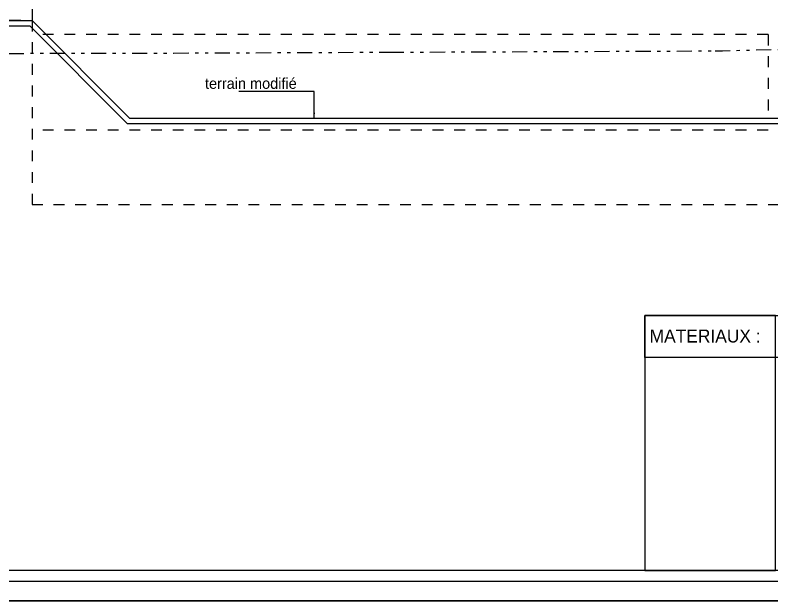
# Model space of a CAD drawing. Header units: millimetres. Extents: x -44462 to 306987, y -116160 to 12874.
# Drawn here: x -10314 to -9615, y -58393 to -57852 of the extents above; entities that cross this region are included whole.
import ezdxf

# ---------------------------------------------------------------- set-up
doc = ezdxf.new("R2010")
doc.units = ezdxf.units.MM
doc.header["$PDMODE"] = 35
doc.header["$PDSIZE"] = 10
doc.linetypes.add('DCAD_Phantom', pattern=[38, 14, -6, 3, -6, 3, -6])
doc.linetypes.add('TRAIT_4', pattern=[20, 10, -10])
for name, color, linetype in [('BLANC', 7, 'Continuous'), ('chassis fen.portes', 1, 'Continuous'), ('COTES', 1, 'Continuous'), ('D_______TX', 2, 'Continuous'), ('piontillé', 115, 'TRAIT_4'), ('ROUGE', 1, 'Continuous'), ('TEXTE', 1, 'Continuous')]:
    doc.layers.add(name, color=color, linetype=linetype)
doc.styles.add('CENTURY GOTHIC', font='GOTHIC.TTF')
doc.styles.add('Century Gothic Gras', font='GOTHICB.TTF')
doc.dimstyles.new('1-50', dxfattribs={"dimtxt": 8, "dimasz": 5, "dimexe": 1.25, "dimexo": 0.625, "dimtad": 1, "dimdec": 0, "dimtxsty": 'Century Gothic Gras', "dimblk": 'ORIGIN', "dimcen": 5, "dimclrd": 8, "dimclre": 5, "dimclrt": 6, "dimadec": 0, "dimazin": 0, "dimtfac": 1, "dimtdec": 0, "dimtmove": 0, "dimatfit": 3, "dimfxl": 0, "dimarcsym": 0})

# ---------------------------------------------------------------- blocks, each defined once
blk = doc.blocks.new('_Origin')
at = {"color": 0, "linetype": 'Continuous', "lineweight": -2}
blk.add_line((0, 0), (-1, 0), dxfattribs=at)
blk.add_circle((0, 0), 0.5, dxfattribs=at)
blk = doc.blocks.new('*D415')
at = {"layer": 'COTES', "color": 5, "lineweight": -2}
for p, q in [((-10308.6, -57842.16), (-10323.6, -57842.16)), ((-10308.6, -57857.16), (-10323.6, -57857.16))]:
    blk.add_line(p, q, dxfattribs=at)
at = {"layer": 'COTES', "color": 8, "lineweight": -2}
blk.add_line((-10322.35, -57847.16), (-10322.35, -57852.16), dxfattribs=at)
at = {"layer": 'Defpoints', "color": 0}
for p in [(-10307.98, -57842.16), (-10322.35, -57857.16), (-10307.98, -57857.16)]:
    blk.add_point(p, dxfattribs=at)
at = {"layer": 'COTES', "color": 8, "lineweight": -2, "xscale": 5, "yscale": 5, "zscale": 5}
for p, rotation in [((-10322.35, -57842.16), 90), ((-10322.35, -57857.16), 270)]:
    blk.add_blockref('_Origin', p, dxfattribs=dict(at, rotation=rotation))
at = {"layer": 'COTES', "color": 6, "insert": (-10327.08, -57849.66), "char_height": 8, "attachment_point": 5, "rotation": 90, "style": 'Century Gothic Gras'}
blk.add_mtext('15', dxfattribs=at)
blk = doc.blocks.new('PETIT CARTOUCHE_HOR')
at = {"color": 1}
blk.add_line((0, 0), (-2090, 0), dxfattribs=at)
at = {"layer": 'chassis fen.portes', "color": 5, "linetype": 'Continuous'}
blk.add_line((-233.46, 28), (-2071.31, 28), dxfattribs=at)
at = {"layer": 'chassis fen.portes', "color": 2, "linetype": 'Continuous'}
blk.add_line((-223.46, 18), (-2081.31, 18), dxfattribs=at)
at = {"layer": 'chassis fen.portes', "color": 1, "linetype": 'Continuous'}
blk.add_line((-2100, 0), (-86.26, 0), dxfattribs=at)
at = {"style": 'CENTURY GOTHIC'}
for tag, p, height in [('DATE', (-210.16, 171.36), 20), ('DOSSIERN°', (-210.16, 111.51), 20), ('COMMENTAIRE', (-210.16, 95.35), 12), ('COMMENTAIRESUITE', (-210.16, 79.7), 12), ('FEUILLEN°', (-221.99, 32.69), 20), ('TOTALFEUILLES', (-181.65, 32.69), 20), ('ÉCH.', (-103.23, 32.69), 12)]:
    blk.add_attdef(tag, p, '', height=height, dxfattribs=at)

msp = doc.modelspace()

# ---------------------------------------------------------------- linework, layer by layer
at = {"layer": 'BLANC'}
for p, q in [((-10678.13, -57857.16), (-10298.13, -57857.16)), ((-10298.13, -57857.16), (-10208.13, -57947.16)), ((-10678, -57862.16), (-10300.2, -57862.16)), ((-10300.2, -57862.16), (-10210.2, -57952.16)), ((-10210.2, -57952.16), (-9587.72, -57952.16)), ((-10208.13, -57947.16), (-9588.13, -57947.16))]:
    msp.add_line(p, q, dxfattribs=at)
at = {"layer": 'D_______TX', "color": 8, "linetype": 'Continuous'}
for points in [[(-9611.17, -58129.55), (-9732.04, -58129.55), (-9732.04, -58365.09), (-9611.17, -58365.09)], [(-9732.04, -58129.55), (-9150.7, -58129.55), (-9150.7, -58168.27), (-9732.04, -58168.27)]]:
    msp.add_lwpolyline(points, close=True, dxfattribs=at)
at = {"layer": 'piontillé'}
for p, q in [((-10298.13, -57857.16), (-10298.13, -58027.16)), ((-9618.13, -57870.16), (-10298.13, -57870.16)), ((-9618.13, -57870.16), (-9618.13, -57947.16)), ((-9578.13, -57958.43), (-10298.13, -57958.43)), ((-10298.13, -58027.16), (-9578.13, -58027.16))]:
    msp.add_line(p, q, dxfattribs=at)
at = {"layer": 'ROUGE'}
msp.add_line((-10298.13, -57343.23), (-10298.13, -57857.16), dxfattribs=at)
at = {"layer": 'ROUGE', "linetype": 'DCAD_Phantom'}
for p, q in [((-9667.17, -57885.17), (-9167.74, -57874.16)), ((-10661.63, -57888.16), (-10167.3, -57887.16)), ((-10167.3, -57887.16), (-9968.57, -57886.37)), ((-9968.57, -57886.37), (-9667.17, -57885.17)), ((-9968.57, -57886.37), (-9667.17, -57885.17)), ((-9667.17, -57885.17), (-9660.28, -57885.02))]:
    msp.add_line(p, q, dxfattribs=at)

# ---------------------------------------------------------------- block references
at = {"color": 1}
msp.add_blockref('PETIT CARTOUCHE_HOR', (-8917.24, -58393.1), dxfattribs=at)

# ---------------------------------------------------------------- texts
at = {"layer": 'TEXTE', "style": 'CENTURY GOTHIC'}
for s, insert, char_height, width, attachment_point in [('terrain modifié', (-10138.32, -57910.23), 10, 119.3466, 1), (' MATERIAUX :                 \\P                    ', (-9732.04, -58158.59), 12, 581.3391, 4)]:
    msp.add_mtext(s, dxfattribs=dict(at, insert=insert, char_height=char_height, width=width, attachment_point=attachment_point))

# ---------------------------------------------------------------- dimensions: what is measured, and where the dimension line sits
at = {"layer": 'COTES'}
dim = msp.add_linear_dim(base=(-10322.35, -57857.16), p1=(-10307.98, -57842.16), p2=(-10307.98, -57857.16), angle=90, dimstyle='1-50', dxfattribs=at)
dim.commit()
dim.dimension.update_dxf_attribs({"geometry": '*D415', "text_midpoint": (-10327.08, -57849.66)})

# ---------------------------------------------------------------- leaders
at = {"layer": 'BLANC'}
msp.add_leader([(-10037.45, -57947.16), (-10037.45, -57922.56), (-10107.11, -57922.56)], dimstyle='1-50', override={"dimgap": 0.625, "dimtad": 0}, dxfattribs=at)

doc.saveas('drawing.dxf')
